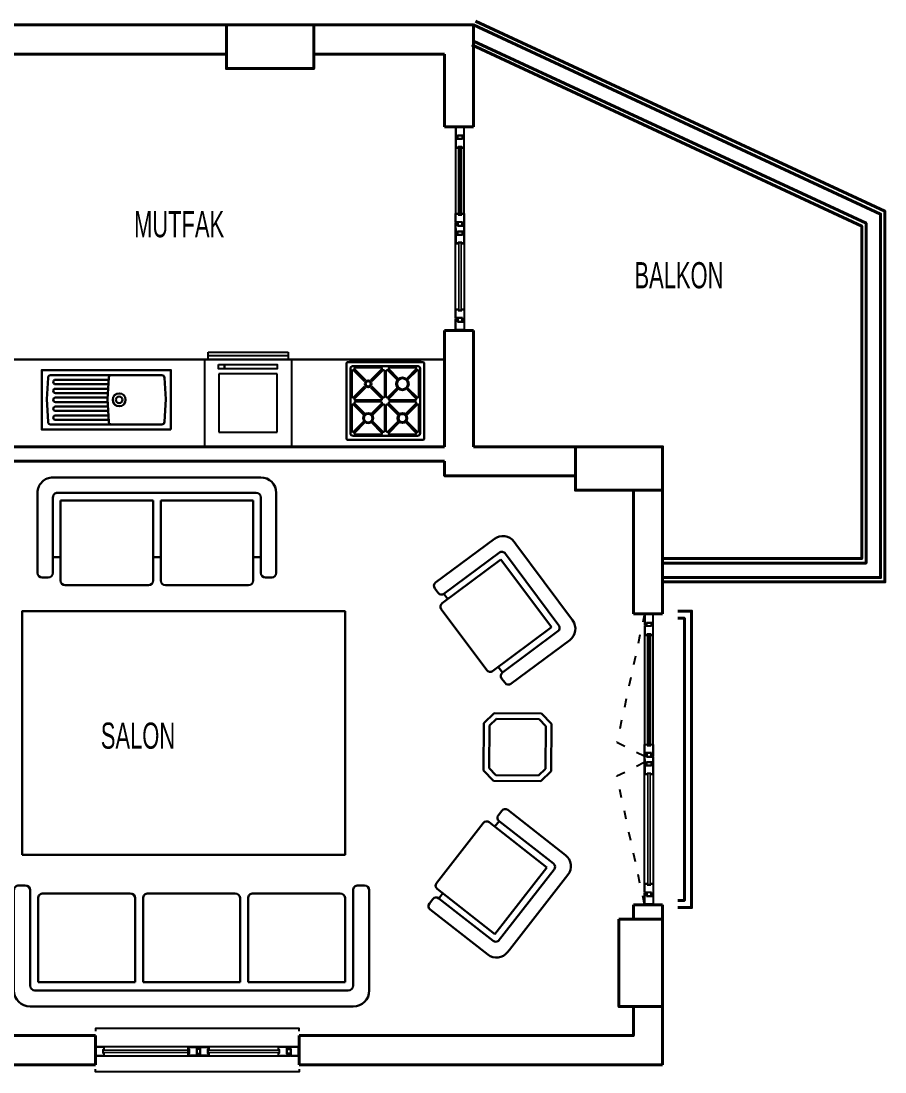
# Model space of a CAD drawing. Header units: millimetres. Extents: x 52 to 4690, y 30 to 1580.
# Drawn here: x 4096 to 4690, y 160 to 883 of the extents above; entities that cross this region are included whole.
import ezdxf

# ---------------------------------------------------------------- set-up
doc = ezdxf.new("R2010")
doc.units = ezdxf.units.MM
doc.linetypes.add('ACAD_ISO03W100', pattern=[30, 12, -18])
doc.layers.add('14_ISLAK_MEKAN_TEFRİŞ', color=134, linetype='Continuous')
for name, color, linetype, lineweight in [('CAM', 253, 'Continuous', 15), ('duvar_40', 45, 'Continuous', 40), ('PENC_25', 74, 'Continuous', 25), ('TEF', 145, 'Continuous', 30), ('yazı', 253, 'Continuous', 20)]:
    doc.layers.add(name, color=color, linetype=linetype, lineweight=lineweight)
doc.styles.add('ARIAL', font='Arial')

# ---------------------------------------------------------------- blocks, each defined once
blk = doc.blocks.new('18')
at = {"layer": 'CAM', "flags": 128}
for points in [[(4152.438115, 175.059922), (4211.500244, 175.059922), (4211.500244, 174.559922), (4152.438115, 174.559922)], [(4152.438115, 173.559922), (4211.500244, 173.559922), (4211.500244, 173.059922), (4152.438115, 173.059922)], [(4224.400249, 175.059922), (4273.323893, 175.059922), (4273.323893, 174.559922), (4224.400249, 174.559922)], [(4224.400249, 173.559922), (4273.323893, 173.559922), (4273.323893, 173.059922), (4224.400249, 173.059922)]]:
    blk.add_lwpolyline(points, close=True, dxfattribs=at)
at = {"layer": 'duvar_40', "linetype": 'ByBlock', "flags": 128}
for points in [[(4147.162892, 184.851439), (4147.162892, 164.851439)], [(4287.162892, 184.851439), (4287.162892, 164.851439)]]:
    blk.add_lwpolyline(points, dxfattribs=at)
at = {"layer": 'PENC_25'}
for p, q in [((4272.623893, 177.059924), (4153.138115, 177.059924)), ((4153.138115, 171.059921), (4272.623893, 171.059921))]:
    blk.add_line(p, q, dxfattribs=at)
at = {"layer": 'PENC_25', "flags": 128}
for points in [[(4287.162892, 187.851439), (4287.162892, 189.768406), (4147.162892, 189.768406), (4147.162892, 187.851439)], [(4287.162892, 161.851439), (4287.162892, 159.851439), (4147.162892, 159.851439), (4147.162892, 161.851439)]]:
    blk.add_lwpolyline(points, dxfattribs=at)
for points in [[(4147.162892, 171.059921), (4147.162892, 177.059924), (4147.162892, 177.059924)], [(4153.138115, 177.059924), (4147.162892, 177.059924), (4147.162892, 171.059921), (4153.138115, 171.059921), (4153.138115, 173.059922), (4152.438115, 173.059922), (4152.438115, 175.059922), (4153.138115, 175.059922)], [(4152.938115, 176.859924), (4147.338112, 176.859924), (4147.338112, 171.259921), (4152.938115, 171.259921), (4152.938115, 172.859922), (4152.238115, 172.859922), (4152.238115, 175.259922), (4152.938115, 175.259922)], [(4210.600244, 173.559922), (4211.500244, 173.559922), (4211.500244, 174.559922), (4210.600244, 174.559922)], [(4210.800244, 177.059924), (4218.800247, 177.059924), (4218.800247, 175.559922), (4216.800246, 175.559922), (4216.800246, 171.059921), (4210.800244, 171.059921), (4210.800244, 173.059922), (4211.500244, 173.059922), (4211.500244, 175.059922), (4210.800244, 175.059922)], [(4211.000244, 176.859924), (4218.600247, 176.859924), (4218.600247, 175.759922), (4216.600246, 175.759922), (4216.600246, 171.259921), (4211.000244, 171.259921), (4211.000244, 172.859922), (4211.700244, 172.859922), (4211.700244, 175.259922), (4211.000244, 175.259922)], [(4225.100249, 171.059921), (4217.100246, 171.059921), (4217.100246, 172.559922), (4219.100247, 172.559922), (4219.100247, 177.059924), (4225.100249, 177.059924), (4225.100249, 175.059922), (4224.400249, 175.059922), (4224.400249, 173.059922), (4225.100249, 173.059922)], [(4224.900249, 171.259921), (4217.300246, 171.259921), (4217.300246, 172.359922), (4219.300247, 172.359922), (4219.300247, 176.859924), (4224.900249, 176.859924), (4224.900249, 175.259922), (4224.200249, 175.259922), (4224.200249, 172.859922), (4224.900249, 172.859922)], [(4272.623893, 171.059921), (4280.83811, 171.059921), (4280.83811, 172.559922), (4278.838109, 172.559922), (4278.838109, 177.059924), (4272.623893, 177.059924), (4272.623893, 175.059922), (4273.323893, 175.059922), (4273.323893, 173.059922), (4272.623893, 173.059922)], [(4272.823893, 171.259921), (4280.63811, 171.259921), (4280.63811, 172.359922), (4278.638109, 172.359922), (4278.638109, 176.859924), (4272.823893, 176.859924), (4272.823893, 175.259922), (4273.523893, 175.259922), (4273.523893, 172.859922), (4272.823893, 172.859922)], [(4287.162892, 177.059924), (4279.138109, 177.059924), (4279.138109, 175.559922), (4281.13811, 175.559922), (4281.13811, 171.059921), (4287.162892, 171.059921), (4287.162892, 174.059922)], [(4286.738112, 176.859924), (4279.338109, 176.859924), (4279.338109, 175.759922), (4281.33811, 175.759922), (4281.33811, 171.259921), (4286.738112, 171.259921), (4286.738112, 172.859922), (4286.738112, 175.259922)], [(4287.162892, 171.059921), (4287.162892, 177.059924)]]:
    blk.add_lwpolyline(points, close=True, dxfattribs=at)
blk = doc.blocks.new('19')
at = {"layer": 'CAM'}
for p, q in [((4526.792109, 384.451431), (4526.792109, 461.012428)), ((4526.792109, 461.012428), (4527.292109, 461.012428)), ((4527.292109, 461.012428), (4527.292109, 384.451431)), ((4528.292109, 384.451431), (4528.292109, 461.012428)), ((4528.292109, 461.012428), (4528.792109, 461.012428)), ((4528.792109, 461.012428), (4528.792109, 384.451431)), ((4527.292109, 384.451431), (4526.792109, 384.451431)), ((4528.792109, 384.451431), (4528.292109, 384.451431)), ((4526.792109, 365.251424), (4526.792109, 288.690427)), ((4527.292109, 365.251424), (4526.792109, 365.251424)), ((4527.292109, 288.690427), (4527.292109, 365.251424)), ((4528.292109, 365.251424), (4528.292109, 288.690427)), ((4528.792109, 365.251424), (4528.292109, 365.251424)), ((4528.792109, 288.690427), (4528.792109, 365.251424)), ((4526.792109, 288.690427), (4527.292109, 288.690427)), ((4528.292109, 288.690427), (4528.792109, 288.690427))]:
    blk.add_line(p, q, dxfattribs=at)
at = {"layer": 'duvar_40', "linetype": 'ByBlock'}
for p, q in [((4517.162892, 474.851439), (4537.162892, 474.851439)), ((4517.162892, 274.851439), (4537.162892, 274.851439))]:
    blk.add_line(p, q, dxfattribs=at)
at = {"layer": 'duvar_40', "linetype": 'ByBlock', "flags": 128}
for points in [[(4547.673898, 476.844056), (4557.173898, 476.844056), (4557.173898, 272.851439), (4547.673898, 272.851439)], [(4547.673898, 471.844056), (4552.173898, 471.844056), (4552.173898, 277.851439), (4547.673898, 277.851439)]]:
    blk.add_lwpolyline(points, dxfattribs=at)
at = {"layer": 'PENC_25', "linetype": 'ACAD_ISO03W100', "ltscale": 0.5}
for p, q in [((4524.792119, 475.021085), (4505.749221, 386.608867)), ((4505.749221, 386.608867), (4524.792119, 377.021086)), ((4505.749221, 363.433304), (4524.792119, 373.021085)), ((4524.792119, 275.021085), (4505.749221, 363.433304))]:
    blk.add_line(p, q, dxfattribs=at)
at = {"layer": 'PENC_25'}
for p, q in [((4530.79211, 474.851427), (4524.792107, 474.851427)), ((4524.792107, 474.851427), (4524.792107, 474.851427)), ((4524.792107, 474.851427), (4530.79211, 474.851427)), ((4524.792107, 474.851427), (4524.792107, 466.826644)), ((4527.792109, 474.851427), (4524.792107, 474.851427)), ((4524.992107, 474.426647), (4524.992107, 467.026644)), ((4526.592109, 474.426647), (4524.992107, 474.426647)), ((4528.992109, 474.426647), (4526.592109, 474.426647)), ((4526.592109, 474.426647), (4526.592109, 474.426647)), ((4530.79211, 474.851427), (4527.792109, 474.851427)), ((4527.792109, 474.851427), (4527.792109, 474.851427)), ((4527.792109, 474.851427), (4527.792109, 474.851427)), ((4527.792109, 474.851427), (4527.792109, 474.851427)), ((4530.59211, 474.426647), (4528.992109, 474.426647)), ((4528.992109, 474.426647), (4528.992109, 474.426647)), ((4530.59211, 469.026645), (4530.59211, 474.426647)), ((4530.79211, 474.851427), (4530.79211, 474.851427)), ((4530.79211, 468.826645), (4530.79211, 474.851427)), ((4524.792107, 466.826644), (4526.292109, 466.826644)), ((4529.292109, 466.526644), (4524.792107, 466.526644)), ((4524.792107, 466.526644), (4524.792107, 460.312428)), ((4524.992107, 467.026644), (4526.092109, 467.026644)), ((4529.492109, 466.326644), (4524.992107, 466.326644)), ((4524.992107, 466.326644), (4524.992107, 460.512428)), ((4526.092109, 467.026644), (4526.092109, 469.026645)), ((4526.092109, 469.026645), (4530.59211, 469.026645)), ((4526.292109, 466.826644), (4526.292109, 468.826645)), ((4526.292109, 468.826645), (4530.79211, 468.826645)), ((4530.79211, 468.526645), (4529.292109, 468.526645)), ((4529.292109, 468.526645), (4529.292109, 466.526644)), ((4530.59211, 468.326645), (4529.492109, 468.326645)), ((4529.492109, 468.326645), (4529.492109, 466.326644)), ((4530.59211, 460.512428), (4530.59211, 468.326645)), ((4530.79211, 460.312428), (4530.79211, 468.526645)), ((4524.792107, 460.312428), (4526.792109, 460.312428)), ((4524.792107, 460.312428), (4524.792107, 374.851427)), ((4524.992107, 460.512428), (4526.592109, 460.512428)), ((4526.592109, 460.512428), (4526.592109, 461.212428)), ((4526.592109, 461.212428), (4528.992109, 461.212428)), ((4526.792109, 460.312428), (4526.792109, 461.012428)), ((4526.792109, 461.012428), (4528.792109, 461.012428)), ((4528.792109, 461.012428), (4528.792109, 460.312428)), ((4528.792109, 460.312428), (4530.79211, 460.312428)), ((4528.992109, 461.212428), (4528.992109, 460.512428)), ((4528.992109, 460.512428), (4530.59211, 460.512428)), ((4530.79211, 374.851427), (4530.79211, 460.312428)), ((4524.792107, 379.151429), (4524.792107, 385.151431)), ((4524.792107, 385.151431), (4526.792109, 385.151431)), ((4524.992107, 379.351429), (4524.992107, 384.951431)), ((4524.992107, 384.951431), (4526.592109, 384.951431)), ((4526.592109, 384.951431), (4526.592109, 384.251431)), ((4526.592109, 384.251431), (4528.992109, 384.251431)), ((4526.792109, 385.151431), (4526.792109, 384.451431)), ((4526.792109, 384.451431), (4528.792109, 384.451431)), ((4528.792109, 384.451431), (4528.792109, 385.151431)), ((4528.792109, 385.151431), (4530.79211, 385.151431)), ((4528.992109, 384.251431), (4528.992109, 384.951431)), ((4528.992109, 384.951431), (4530.59211, 384.951431)), ((4530.59211, 384.951431), (4530.59211, 377.351428)), ((4530.79211, 385.151431), (4530.79211, 377.151428)), ((4529.292109, 379.151429), (4524.792107, 379.151429)), ((4524.792107, 374.851427), (4524.792107, 378.851429)), ((4524.792107, 378.851429), (4526.292109, 378.851429)), ((4529.492109, 379.351429), (4524.992107, 379.351429)), ((4524.992107, 374.851427), (4524.992107, 378.651429)), ((4524.992107, 378.651429), (4526.092109, 378.651429)), ((4526.092109, 378.651429), (4526.092109, 376.651428)), ((4526.092109, 376.651428), (4530.59211, 376.651428)), ((4526.292109, 378.851429), (4526.292109, 376.851428)), ((4526.292109, 376.851428), (4530.79211, 376.851428)), ((4529.292109, 377.151428), (4529.292109, 379.151429)), ((4530.79211, 377.151428), (4529.292109, 377.151428)), ((4529.492109, 377.351428), (4529.492109, 379.351429)), ((4530.59211, 377.351428), (4529.492109, 377.351428)), ((4530.59211, 376.651428), (4530.59211, 374.851427)), ((4530.79211, 376.851428), (4530.79211, 374.851427)), ((4524.792107, 374.851427), (4524.792107, 370.851426)), ((4524.792107, 289.390427), (4524.792107, 374.851427)), ((4524.792107, 370.851426), (4526.292109, 370.851426)), ((4529.292109, 370.551426), (4524.792107, 370.551426)), ((4524.792107, 370.551426), (4524.792107, 364.551424)), ((4524.992107, 374.851427), (4524.992107, 371.051426)), ((4524.992107, 371.051426), (4526.092109, 371.051426)), ((4529.492109, 370.351426), (4524.992107, 370.351426)), ((4524.992107, 370.351426), (4524.992107, 364.751424)), ((4526.092109, 371.051426), (4526.092109, 373.051427)), ((4526.092109, 373.051427), (4530.59211, 373.051427)), ((4526.292109, 370.851426), (4526.292109, 372.851427)), ((4526.292109, 372.851427), (4530.79211, 372.851427)), ((4530.79211, 372.551427), (4529.292109, 372.551427)), ((4529.292109, 372.551427), (4529.292109, 370.551426)), ((4530.59211, 372.351427), (4529.492109, 372.351427)), ((4529.492109, 372.351427), (4529.492109, 370.351426)), ((4530.59211, 373.051427), (4530.59211, 374.851427)), ((4530.59211, 364.751424), (4530.59211, 372.351427)), ((4530.79211, 372.851427), (4530.79211, 374.851427)), ((4530.79211, 374.851427), (4530.79211, 289.390427)), ((4530.79211, 364.551424), (4530.79211, 372.551427)), ((4524.792107, 364.551424), (4526.792109, 364.551424)), ((4524.992107, 364.751424), (4526.592109, 364.751424)), ((4526.592109, 364.751424), (4526.592109, 365.451424)), ((4526.592109, 365.451424), (4528.992109, 365.451424)), ((4526.792109, 364.551424), (4526.792109, 365.251424)), ((4526.792109, 365.251424), (4528.792109, 365.251424)), ((4528.792109, 365.251424), (4528.792109, 364.551424)), ((4528.792109, 364.551424), (4530.79211, 364.551424)), ((4528.992109, 365.451424), (4528.992109, 364.751424)), ((4528.992109, 364.751424), (4530.59211, 364.751424)), ((4524.792107, 283.17621), (4524.792107, 289.390427)), ((4524.792107, 289.390427), (4526.792109, 289.390427)), ((4524.992107, 283.37621), (4524.992107, 289.190427)), ((4524.992107, 289.190427), (4526.592109, 289.190427)), ((4526.592109, 289.190427), (4526.592109, 288.490427)), ((4526.792109, 289.390427), (4526.792109, 288.690427)), ((4528.792109, 288.690427), (4528.792109, 289.390427)), ((4528.792109, 289.390427), (4530.79211, 289.390427)), ((4528.992109, 288.490427), (4528.992109, 289.190427)), ((4528.992109, 289.190427), (4530.59211, 289.190427)), ((4530.59211, 289.190427), (4530.59211, 281.376209)), ((4530.79211, 289.390427), (4530.79211, 281.176209)), ((4529.292109, 283.17621), (4524.792107, 283.17621)), ((4524.792107, 274.851427), (4524.792107, 282.87621)), ((4524.792107, 282.87621), (4526.292109, 282.87621)), ((4529.492109, 283.37621), (4524.992107, 283.37621)), ((4524.992107, 275.276207), (4524.992107, 282.67621)), ((4524.992107, 282.67621), (4526.092109, 282.67621)), ((4526.092109, 282.67621), (4526.092109, 280.676209)), ((4526.292109, 282.87621), (4526.292109, 280.876209)), ((4526.592109, 288.490427), (4528.992109, 288.490427)), ((4526.792109, 288.690427), (4528.792109, 288.690427)), ((4529.292109, 281.176209), (4529.292109, 283.17621)), ((4529.492109, 281.376209), (4529.492109, 283.37621)), ((4530.79211, 274.851427), (4524.792107, 274.851427)), ((4524.792107, 274.851427), (4524.792107, 274.851427)), ((4524.792107, 274.851427), (4530.79211, 274.851427)), ((4527.792109, 274.851427), (4524.792107, 274.851427)), ((4526.592109, 275.276207), (4524.992107, 275.276207)), ((4526.092109, 280.676209), (4530.59211, 280.676209)), ((4526.292109, 280.876209), (4530.79211, 280.876209)), ((4528.992109, 275.276207), (4526.592109, 275.276207)), ((4526.592109, 275.276207), (4526.592109, 275.276207)), ((4530.79211, 274.851427), (4527.792109, 274.851427)), ((4527.792109, 274.851427), (4527.792109, 274.851427)), ((4527.792109, 274.851427), (4527.792109, 274.851427)), ((4527.792109, 274.851427), (4527.792109, 274.851427)), ((4530.59211, 275.276207), (4528.992109, 275.276207)), ((4528.992109, 275.276207), (4528.992109, 275.276207)), ((4530.79211, 281.176209), (4529.292109, 281.176209)), ((4530.59211, 281.376209), (4529.492109, 281.376209)), ((4530.59211, 280.676209), (4530.59211, 275.276207)), ((4530.79211, 280.876209), (4530.79211, 274.851427)), ((4530.79211, 274.851427), (4530.79211, 274.851427))]:
    blk.add_line(p, q, dxfattribs=at)
blk = doc.blocks.new('20')
at = {"layer": 'CAM'}
for p, q in [((4396.792109, 749.451431), (4396.792109, 796.012428)), ((4396.792109, 796.012428), (4397.292109, 796.012428)), ((4397.292109, 796.012428), (4397.292109, 749.451431)), ((4398.292109, 749.451431), (4398.292109, 796.012428)), ((4398.292109, 796.012428), (4398.792109, 796.012428)), ((4398.792109, 796.012428), (4398.792109, 749.451431)), ((4397.292109, 749.451431), (4396.792109, 749.451431)), ((4398.792109, 749.451431), (4398.292109, 749.451431)), ((4396.792109, 730.251424), (4396.792109, 683.690427)), ((4397.292109, 730.251424), (4396.792109, 730.251424)), ((4397.292109, 683.690427), (4397.292109, 730.251424)), ((4398.292109, 730.251424), (4398.292109, 683.690427)), ((4398.792109, 730.251424), (4398.292109, 730.251424)), ((4398.792109, 683.690427), (4398.792109, 730.251424)), ((4396.792109, 683.690427), (4397.292109, 683.690427)), ((4398.292109, 683.690427), (4398.792109, 683.690427))]:
    blk.add_line(p, q, dxfattribs=at)
at = {"layer": 'duvar_40', "linetype": 'ByBlock'}
for p, q in [((4387.162892, 809.851439), (4407.162892, 809.851439)), ((4387.162892, 669.851439), (4407.162892, 669.851439))]:
    blk.add_line(p, q, dxfattribs=at)
at = {"layer": 'PENC_25'}
for p, q in [((4400.79211, 809.851427), (4394.792107, 809.851427)), ((4394.792107, 809.851427), (4394.792107, 809.851427)), ((4394.792107, 809.851427), (4400.79211, 809.851427)), ((4394.792107, 809.851427), (4394.792107, 801.826644)), ((4397.792109, 809.851427), (4394.792107, 809.851427)), ((4400.79211, 809.851427), (4397.792109, 809.851427)), ((4397.792109, 809.851427), (4397.792109, 809.851427)), ((4397.792109, 809.851427), (4397.792109, 809.851427)), ((4397.792109, 809.851427), (4397.792109, 809.851427)), ((4400.79211, 809.851427), (4400.79211, 809.851427)), ((4400.79211, 803.826645), (4400.79211, 809.851427)), ((4394.992107, 809.426647), (4394.992107, 802.026644)), ((4396.592109, 809.426647), (4394.992107, 809.426647)), ((4396.092109, 802.026644), (4396.092109, 804.026645)), ((4396.092109, 804.026645), (4400.59211, 804.026645)), ((4396.292109, 801.826644), (4396.292109, 803.826645)), ((4396.292109, 803.826645), (4400.79211, 803.826645)), ((4398.992109, 809.426647), (4396.592109, 809.426647)), ((4396.592109, 809.426647), (4396.592109, 809.426647)), ((4400.59211, 809.426647), (4398.992109, 809.426647)), ((4398.992109, 809.426647), (4398.992109, 809.426647)), ((4400.79211, 803.526645), (4399.292109, 803.526645)), ((4399.292109, 803.526645), (4399.292109, 801.526644)), ((4400.59211, 803.326645), (4399.492109, 803.326645)), ((4399.492109, 803.326645), (4399.492109, 801.326644)), ((4400.59211, 804.026645), (4400.59211, 809.426647)), ((4400.59211, 795.512428), (4400.59211, 803.326645)), ((4400.79211, 795.312428), (4400.79211, 803.526645)), ((4394.792107, 801.826644), (4396.292109, 801.826644)), ((4399.292109, 801.526644), (4394.792107, 801.526644)), ((4394.792107, 801.526644), (4394.792107, 795.312428)), ((4394.792107, 795.312428), (4396.792109, 795.312428)), ((4394.792107, 795.312428), (4394.792107, 739.851427)), ((4394.992107, 802.026644), (4396.092109, 802.026644)), ((4399.492109, 801.326644), (4394.992107, 801.326644)), ((4394.992107, 801.326644), (4394.992107, 795.512428)), ((4394.992107, 795.512428), (4396.592109, 795.512428)), ((4396.592109, 795.512428), (4396.592109, 796.212428)), ((4396.592109, 796.212428), (4398.992109, 796.212428)), ((4396.792109, 795.312428), (4396.792109, 796.012428)), ((4396.792109, 796.012428), (4398.792109, 796.012428)), ((4398.792109, 796.012428), (4398.792109, 795.312428)), ((4398.792109, 795.312428), (4400.79211, 795.312428)), ((4398.992109, 796.212428), (4398.992109, 795.512428)), ((4398.992109, 795.512428), (4400.59211, 795.512428)), ((4400.79211, 739.851427), (4400.79211, 795.312428)), ((4394.792107, 744.151429), (4394.792107, 750.151431)), ((4394.792107, 750.151431), (4396.792109, 750.151431)), ((4394.992107, 744.351429), (4394.992107, 749.951431)), ((4394.992107, 749.951431), (4396.592109, 749.951431)), ((4396.592109, 749.951431), (4396.592109, 749.251431)), ((4396.592109, 749.251431), (4398.992109, 749.251431)), ((4396.792109, 750.151431), (4396.792109, 749.451431)), ((4396.792109, 749.451431), (4398.792109, 749.451431)), ((4398.792109, 749.451431), (4398.792109, 750.151431)), ((4398.792109, 750.151431), (4400.79211, 750.151431)), ((4398.992109, 749.251431), (4398.992109, 749.951431)), ((4398.992109, 749.951431), (4400.59211, 749.951431)), ((4400.59211, 749.951431), (4400.59211, 742.351428)), ((4400.79211, 750.151431), (4400.79211, 742.151428)), ((4399.292109, 744.151429), (4394.792107, 744.151429)), ((4394.792107, 739.851427), (4394.792107, 743.851429)), ((4394.792107, 743.851429), (4396.292109, 743.851429)), ((4394.792107, 739.851427), (4394.792107, 735.851426)), ((4394.792107, 684.390427), (4394.792107, 739.851427)), ((4399.492109, 744.351429), (4394.992107, 744.351429)), ((4394.992107, 739.851427), (4394.992107, 743.651429)), ((4394.992107, 743.651429), (4396.092109, 743.651429)), ((4394.992107, 739.851427), (4394.992107, 736.051426)), ((4396.092109, 743.651429), (4396.092109, 741.651428)), ((4396.092109, 741.651428), (4400.59211, 741.651428)), ((4396.092109, 736.051426), (4396.092109, 738.051427)), ((4396.092109, 738.051427), (4400.59211, 738.051427)), ((4396.292109, 743.851429), (4396.292109, 741.851428)), ((4396.292109, 741.851428), (4400.79211, 741.851428)), ((4396.292109, 735.851426), (4396.292109, 737.851427)), ((4396.292109, 737.851427), (4400.79211, 737.851427)), ((4399.292109, 742.151428), (4399.292109, 744.151429)), ((4400.79211, 742.151428), (4399.292109, 742.151428)), ((4400.79211, 737.551427), (4399.292109, 737.551427)), ((4399.292109, 737.551427), (4399.292109, 735.551426)), ((4399.492109, 742.351428), (4399.492109, 744.351429)), ((4400.59211, 742.351428), (4399.492109, 742.351428)), ((4400.59211, 737.351427), (4399.492109, 737.351427)), ((4399.492109, 737.351427), (4399.492109, 735.351426)), ((4400.59211, 741.651428), (4400.59211, 739.851427)), ((4400.59211, 738.051427), (4400.59211, 739.851427)), ((4400.59211, 729.751424), (4400.59211, 737.351427)), ((4400.79211, 741.851428), (4400.79211, 739.851427)), ((4400.79211, 737.851427), (4400.79211, 739.851427)), ((4400.79211, 739.851427), (4400.79211, 684.390427)), ((4400.79211, 729.551424), (4400.79211, 737.551427)), ((4394.792107, 735.851426), (4396.292109, 735.851426)), ((4399.292109, 735.551426), (4394.792107, 735.551426)), ((4394.792107, 735.551426), (4394.792107, 729.551424)), ((4394.992107, 736.051426), (4396.092109, 736.051426)), ((4399.492109, 735.351426), (4394.992107, 735.351426)), ((4394.992107, 735.351426), (4394.992107, 729.751424)), ((4396.592109, 729.751424), (4396.592109, 730.451424)), ((4396.592109, 730.451424), (4398.992109, 730.451424)), ((4396.792109, 729.551424), (4396.792109, 730.251424)), ((4396.792109, 730.251424), (4398.792109, 730.251424)), ((4398.792109, 730.251424), (4398.792109, 729.551424)), ((4398.992109, 730.451424), (4398.992109, 729.751424)), ((4394.792107, 729.551424), (4396.792109, 729.551424)), ((4394.992107, 729.751424), (4396.592109, 729.751424)), ((4398.792109, 729.551424), (4400.79211, 729.551424)), ((4398.992109, 729.751424), (4400.59211, 729.751424)), ((4394.792107, 678.17621), (4394.792107, 684.390427)), ((4394.792107, 684.390427), (4396.792109, 684.390427)), ((4394.992107, 678.37621), (4394.992107, 684.190427)), ((4394.992107, 684.190427), (4396.592109, 684.190427)), ((4396.592109, 684.190427), (4396.592109, 683.490427)), ((4396.592109, 683.490427), (4398.992109, 683.490427)), ((4396.792109, 684.390427), (4396.792109, 683.690427)), ((4396.792109, 683.690427), (4398.792109, 683.690427)), ((4398.792109, 683.690427), (4398.792109, 684.390427)), ((4398.792109, 684.390427), (4400.79211, 684.390427)), ((4398.992109, 683.490427), (4398.992109, 684.190427)), ((4398.992109, 684.190427), (4400.59211, 684.190427)), ((4400.59211, 684.190427), (4400.59211, 676.376209)), ((4400.79211, 684.390427), (4400.79211, 676.176209)), ((4399.292109, 678.17621), (4394.792107, 678.17621)), ((4394.792107, 669.851427), (4394.792107, 677.87621)), ((4394.792107, 677.87621), (4396.292109, 677.87621)), ((4399.492109, 678.37621), (4394.992107, 678.37621)), ((4394.992107, 670.276207), (4394.992107, 677.67621)), ((4394.992107, 677.67621), (4396.092109, 677.67621)), ((4396.092109, 677.67621), (4396.092109, 675.676209)), ((4396.092109, 675.676209), (4400.59211, 675.676209)), ((4396.292109, 677.87621), (4396.292109, 675.876209)), ((4396.292109, 675.876209), (4400.79211, 675.876209)), ((4399.292109, 676.176209), (4399.292109, 678.17621)), ((4400.79211, 676.176209), (4399.292109, 676.176209)), ((4399.492109, 676.376209), (4399.492109, 678.37621)), ((4400.59211, 676.376209), (4399.492109, 676.376209)), ((4400.59211, 675.676209), (4400.59211, 670.276207)), ((4400.79211, 675.876209), (4400.79211, 669.851427)), ((4400.79211, 669.851427), (4394.792107, 669.851427)), ((4394.792107, 669.851427), (4394.792107, 669.851427)), ((4394.792107, 669.851427), (4400.79211, 669.851427)), ((4397.792109, 669.851427), (4394.792107, 669.851427)), ((4396.592109, 670.276207), (4394.992107, 670.276207)), ((4398.992109, 670.276207), (4396.592109, 670.276207)), ((4396.592109, 670.276207), (4396.592109, 670.276207)), ((4400.79211, 669.851427), (4397.792109, 669.851427)), ((4397.792109, 669.851427), (4397.792109, 669.851427)), ((4397.792109, 669.851427), (4397.792109, 669.851427)), ((4397.792109, 669.851427), (4397.792109, 669.851427)), ((4400.59211, 670.276207), (4398.992109, 670.276207)), ((4398.992109, 670.276207), (4398.992109, 670.276207)), ((4400.79211, 669.851427), (4400.79211, 669.851427))]:
    blk.add_line(p, q, dxfattribs=at)
blk = doc.blocks.new('bb14')
at = {"layer": '14_ISLAK_MEKAN_TEFRİŞ'}
for p, q in [((1254.565671, -291.899922), (1254.565671, -286.899922)), ((1254.565671, -286.899922), (1304.565671, -286.899922)), ((1304.565671, -286.899922), (1309.565671, -286.899922)), ((1312.02566, -291.899922), (1252.02566, -291.899922)), ((1252.02566, -291.899922), (1252.02566, -351.899922)), ((1312.02566, -351.899922), (1312.02566, -291.899922)), ((1302.02566, -301.899922), (1262.02566, -301.899922)), ((1262.02566, -301.899922), (1262.02566, -341.899922)), ((1302.02566, -341.899922), (1302.02566, -301.899922)), ((1262.02566, -341.899922), (1302.02566, -341.899922)), ((1252.02566, -351.899922), (1312.02566, -351.899922))]:
    blk.add_line(p, q, dxfattribs=at)
at = {"layer": '14_ISLAK_MEKAN_TEFRİŞ', "flags": 128}
for points in [[(1309.565671, -286.899922), (1309.565671, -291.899922)], [(1309.565671, -289.399922), (1254.565671, -289.399922)]]:
    blk.add_lwpolyline(points, dxfattribs=at)
for points in [[(1261.797527, -295.395742), (1265.791243, -295.395742), (1265.791243, -298.404103), (1261.797527, -298.404103)], [(1265.791243, -295.395742), (1302.02566, -295.395742), (1302.02566, -298.404103), (1265.791243, -298.404103)]]:
    blk.add_lwpolyline(points, close=True, dxfattribs=at)
blk = doc.blocks.new('jkh_kbgjdlşgbsdjngşdnel')
at = {"layer": 'TEF', "flags": 128}
blk.add_lwpolyline([(-4901.0774, -14156.110742), (-4901.0774, -14056.110742), (-4947.0774, -14056.110742), (-4947.0774, -14156.110742)], close=True, dxfattribs=at)
blk.add_lwpolyline([(-4906.969449, -14151.213015), (-4924.5774, -14152.110742), (-4941.18535, -14151.213015, -0.398484), (-4943.0774, -14149.21593), (-4943.0774, -14109.97033), (-4943.0774, -14063.005553, -0.398484), (-4941.18535, -14061.008469), (-4924.5774, -14060.110742), (-4906.969449, -14061.008469, -0.398484), (-4905.0774, -14063.005553), (-4905.0774, -14149.21593, -0.398484)], format="xyb", close=True, dxfattribs=at)
for points in [[(-4936.1524, -14107.711865), (-4936.1524, -14066.835746, 1), (-4939.6024, -14066.835746), (-4939.6024, -14107.891034)], [(-4929.2524, -14107.353528), (-4929.2524, -14066.835746, 1), (-4932.7024, -14066.835746), (-4932.7024, -14107.532697)], [(-4922.3524, -14107.224182), (-4922.3524, -14066.835746, 1), (-4925.8024, -14066.835746), (-4925.8024, -14107.17436)], [(-4918.9024, -14107.400077), (-4918.9024, -14066.835746, -1), (-4915.4524, -14066.835746), (-4915.4524, -14107.575973)], [(-4912.0024, -14107.751868), (-4912.0024, -14066.835746, -1), (-4908.5524, -14066.835746), (-4908.5524, -14107.927763)], [(-4905.0774, -14110.005553, 0.398484), (-4906.969449, -14108.008469), (-4924.5774, -14107.110742), (-4941.181126, -14107.973022, 0.399097), (-4943.0774, -14109.97033)]]:
    blk.add_lwpolyline(points, format="xyb", dxfattribs=at)
at = {"layer": 'TEF'}
for radius in [5, 2.5]:
    blk.add_circle((-4924.0774, -14116.110742), radius, dxfattribs=at)
blk = doc.blocks.new('jhngbklnkgb_fbgnlş')
at = {"layer": 'TEF', "linetype": 'Continuous'}
for p, q in [((-4958.113378, -13973.079768), (-4958.613378, -13973.579768)), ((-4958.613378, -13973.579768), (-4958.613378, -13978.391768)), ((-4957.028178, -13973.079768), (-4958.113378, -13973.079768)), ((-4957.028178, -13970.579768), (-4956.528178, -13970.079768)), ((-4957.028178, -13970.579768), (-4957.028178, -14029.579768)), ((-4897.528178, -13970.079768), (-4956.528178, -13970.079768)), ((-4954.028178, -13975.079768), (-4954.028178, -14025.079768)), ((-4902.028178, -13973.079768), (-4952.028178, -13973.079768)), ((-4951.321078, -13976.493968), (-4943.106578, -13984.708468)), ((-4950.613978, -13975.786868), (-4942.399478, -13984.001368)), ((-4930.649478, -13974.079768), (-4949.906878, -13974.079768)), ((-4929.942378, -13975.786868), (-4938.156878, -13984.001368)), ((-4929.235278, -13976.493968), (-4937.449778, -13984.708468)), ((-4917.313678, -13984.001368), (-4924.821078, -13976.493968)), ((-4916.606578, -13983.294268), (-4924.113978, -13975.786868)), ((-4904.149478, -13974.079768), (-4923.406878, -13974.079768)), ((-4903.442378, -13975.786868), (-4910.949778, -13983.294268)), ((-4902.735278, -13976.493968), (-4910.242678, -13984.001368)), ((-4900.028178, -13975.079768), (-4900.028178, -14025.079768)), ((-4897.028178, -13970.579768), (-4897.528178, -13970.079768)), ((-4897.028178, -13970.579768), (-4897.028178, -14029.579768)), ((-4959.028178, -13978.391768), (-4959.028178, -13983.391768)), ((-4957.028178, -13978.391768), (-4959.028178, -13978.391768)), ((-4957.028178, -13983.391768), (-4959.028178, -13983.391768)), ((-4958.613378, -13983.391768), (-4958.613378, -13986.391768)), ((-4958.028178, -13978.391768), (-4958.028178, -13983.391768)), ((-4957.528178, -13978.391768), (-4957.528178, -13983.391768)), ((-4953.028178, -13977.201068), (-4953.028178, -13996.458468)), ((-4942.399478, -13984.001368), (-4943.106578, -13984.708468)), ((-4938.156878, -13984.001368), (-4937.449778, -13984.708468)), ((-4927.528178, -13977.201068), (-4927.528178, -13996.458468)), ((-4926.528178, -13977.201068), (-4926.528178, -13996.458468)), ((-4916.606578, -13983.294268), (-4917.313678, -13984.001368)), ((-4910.242678, -13984.001368), (-4910.949778, -13983.294268)), ((-4901.028178, -13977.201068), (-4901.028178, -13996.458468)), ((-4959.028178, -13986.391768), (-4959.028178, -13991.391768)), ((-4957.028178, -13986.391768), (-4959.028178, -13986.391768)), ((-4957.028178, -13991.391768), (-4959.028178, -13991.391768)), ((-4958.613378, -13991.391768), (-4958.613378, -13994.391768)), ((-4958.028178, -13986.391768), (-4958.028178, -13991.391768)), ((-4957.528178, -13986.391768), (-4957.528178, -13991.391768)), ((-4943.106578, -13988.951068), (-4951.321078, -13997.165568)), ((-4942.399478, -13989.658168), (-4950.613978, -13997.872668)), ((-4943.106578, -13988.951068), (-4942.399478, -13989.658168)), ((-4937.449778, -13988.951068), (-4938.156878, -13989.658168)), ((-4938.156878, -13989.658168), (-4929.942378, -13997.872668)), ((-4937.449778, -13988.951068), (-4929.235278, -13997.165568)), ((-4917.313678, -13989.658168), (-4924.821078, -13997.165568)), ((-4916.606578, -13990.365268), (-4924.113978, -13997.872668)), ((-4916.606578, -13990.365268), (-4917.313678, -13989.658168)), ((-4910.242678, -13989.658168), (-4910.949778, -13990.365268)), ((-4903.442378, -13997.872668), (-4910.949778, -13990.365268)), ((-4902.735278, -13997.165568), (-4910.242678, -13989.658168)), ((-4957.028178, -13994.391768), (-4959.028178, -13994.391768)), ((-4959.028178, -13994.391768), (-4959.028178, -13999.391768)), ((-4957.028178, -13999.391768), (-4959.028178, -13999.391768)), ((-4958.613378, -13999.391768), (-4958.613378, -14002.391768)), ((-4958.028178, -13994.391768), (-4958.028178, -13999.391768)), ((-4957.528178, -13994.391768), (-4957.528178, -13999.391768)), ((-4930.649478, -13999.579768), (-4949.906878, -13999.579768)), ((-4930.649478, -14000.579768), (-4949.906878, -14000.579768)), ((-4904.149478, -13999.579768), (-4923.406878, -13999.579768)), ((-4904.149478, -14000.579768), (-4923.406878, -14000.579768)), ((-4959.028178, -14002.391768), (-4959.028178, -14007.391768)), ((-4957.028178, -14002.391768), (-4959.028178, -14002.391768)), ((-4957.028178, -14007.391768), (-4959.028178, -14007.391768)), ((-4958.613378, -14007.391768), (-4958.613378, -14010.391768)), ((-4958.028178, -14002.391768), (-4958.028178, -14007.391768)), ((-4957.528178, -14002.391768), (-4957.528178, -14007.391768)), ((-4953.028178, -14003.701068), (-4953.028178, -14022.958468)), ((-4951.321078, -14002.993968), (-4944.520778, -14009.794268)), ((-4950.613978, -14002.286868), (-4943.813678, -14009.087168)), ((-4929.942378, -14002.286868), (-4936.742678, -14009.087168)), ((-4929.235278, -14002.993968), (-4936.035578, -14009.794268)), ((-4927.528178, -14003.701068), (-4927.528178, -14022.958468)), ((-4926.528178, -14003.701068), (-4926.528178, -14022.958468)), ((-4924.821078, -14002.993968), (-4917.313678, -14010.501368)), ((-4924.113978, -14002.286868), (-4916.606578, -14009.794268)), ((-4910.949778, -14009.794268), (-4903.442378, -14002.286868)), ((-4910.242678, -14010.501368), (-4902.735278, -14002.993968)), ((-4901.028178, -14003.701068), (-4901.028178, -14022.958468)), ((-4957.028178, -14010.391768), (-4959.028178, -14010.391768)), ((-4959.028178, -14010.391768), (-4959.028178, -14015.391768)), ((-4957.028178, -14015.391768), (-4959.028178, -14015.391768)), ((-4958.613378, -14015.391768), (-4958.613378, -14026.579768)), ((-4958.028178, -14010.391768), (-4958.028178, -14015.391768)), ((-4957.528178, -14010.391768), (-4957.528178, -14015.391768)), ((-4944.520778, -14016.865268), (-4951.321078, -14023.665568)), ((-4943.813678, -14009.087168), (-4944.520778, -14009.794268)), ((-4944.520778, -14016.865268), (-4943.813678, -14017.572368)), ((-4936.742678, -14009.087168), (-4936.035578, -14009.794268)), ((-4936.035578, -14016.865268), (-4936.742678, -14017.572368)), ((-4936.035578, -14016.865268), (-4929.235278, -14023.665568)), ((-4924.821078, -14023.665568), (-4917.313678, -14016.158168)), ((-4924.113978, -14024.372668), (-4916.606578, -14016.865268)), ((-4917.313678, -14010.501368), (-4916.606578, -14009.794268)), ((-4917.313678, -14016.158168), (-4916.606578, -14016.865268)), ((-4910.949778, -14009.794268), (-4910.242678, -14010.501368)), ((-4910.949778, -14016.865268), (-4910.242678, -14016.158168)), ((-4910.949778, -14016.865268), (-4903.442378, -14024.372668)), ((-4910.242678, -14016.158168), (-4902.735278, -14023.665568)), ((-4957.028178, -14019.891768), (-4958.113378, -14019.891768)), ((-4958.113378, -14019.891768), (-4958.113378, -14021.891768)), ((-4957.028178, -14021.891768), (-4958.113378, -14021.891768)), ((-4943.813678, -14017.572368), (-4950.613978, -14024.372668)), ((-4936.742678, -14017.572368), (-4929.942378, -14024.372668)), ((-4958.613378, -14026.579768), (-4958.113378, -14027.079768)), ((-4957.028178, -14027.079768), (-4958.113378, -14027.079768)), ((-4956.528178, -14030.079768), (-4957.028178, -14029.579768)), ((-4897.528178, -14030.079768), (-4956.528178, -14030.079768)), ((-4902.028178, -14027.079768), (-4952.028178, -14027.079768)), ((-4930.649478, -14026.079768), (-4949.906878, -14026.079768)), ((-4904.149478, -14026.079768), (-4923.406878, -14026.079768)), ((-4897.028178, -14029.579768), (-4897.528178, -14030.079768))]:
    blk.add_line(p, q, dxfattribs=at)
for centre, radius in [((-4940.278178, -13986.829768), 2.6357), ((-4913.778178, -13986.829768), 3.8928), ((-4913.778178, -13986.829768), 3.2928), ((-4940.278178, -13986.829768), 2.0357), ((-4940.278178, -14013.329768), 4.8755), ((-4940.278178, -14013.329768), 4.2755), ((-4913.778178, -14013.329768), 3.7635), ((-4913.778178, -14013.329768), 3.1635)]:
    blk.add_circle(centre, radius, dxfattribs=at)
for centre, radius, start, end in [((-4952.028178, -13975.079768), 2, 90, 180), ((-4952.028178, -13977.201068), 1, 45, 180), ((-4949.906878, -13975.079768), 1, 90, 225), ((-4930.649478, -13975.079768), 1, 315, 90), ((-4928.528178, -13977.201068), 1, 0, 135), ((-4925.528178, -13977.201068), 1, 45, 180), ((-4923.406878, -13975.079768), 1, 90, 225), ((-4904.149478, -13975.079768), 1, 315, 90), ((-4902.028178, -13977.201068), 1, 0, 135), ((-4902.028178, -13975.079768), 2, 0, 90), ((-4952.028178, -13996.458468), 1, 180, 315), ((-4949.906878, -13998.579768), 1, 135, 270), ((-4949.906878, -14001.579768), 1, 90, 225), ((-4930.649478, -13998.579768), 1, 270, 45), ((-4930.649478, -14001.579768), 1, 315, 90), ((-4928.528178, -13996.458468), 1, 225, 0), ((-4925.528178, -13996.458468), 1, 180, 315), ((-4923.406878, -13998.579768), 1, 135, 270), ((-4923.406878, -14001.579768), 1, 90, 225), ((-4904.149478, -13998.579768), 1, 270, 45), ((-4904.149478, -14001.579768), 1, 315, 90), ((-4902.028178, -13996.458468), 1, 225, 0), ((-4952.028178, -14003.701068), 1, 45, 180), ((-4928.528178, -14003.701068), 1, 0, 135), ((-4925.528178, -14003.701068), 1, 45, 180), ((-4902.028178, -14003.701068), 1, 0, 135), ((-4952.028178, -14025.079768), 2, 180, 270), ((-4952.028178, -14022.958468), 1, 180, 315), ((-4949.906878, -14025.079768), 1, 135, 270), ((-4930.649478, -14025.079768), 1, 270, 45), ((-4928.528178, -14022.958468), 1, 225, 0), ((-4925.528178, -14022.958468), 1, 180, 315), ((-4923.406878, -14025.079768), 1, 135, 270), ((-4904.149478, -14025.079768), 1, 270, 45), ((-4902.028178, -14022.958468), 1, 225, 0), ((-4902.028178, -14025.079768), 2, 270, 0)]:
    blk.add_arc(centre, radius, start, end, dxfattribs=at)
blk = doc.blocks.new('kjnklnlkfşfg')
at = {"layer": 'TEF'}
for p, q in [((55325.97592, 10955.358673), (55321.531476, 10955.358673)), ((55334.864809, 10899.803117), (55334.864809, 10957.580895)), ((55398.198142, 10960.914228), (55338.198142, 10960.914228)), ((55401.531476, 10899.803117), (55401.531476, 10957.580895)), ((55409.941597, 10955.358673), (55414.386041, 10955.358673)), ((55318.198142, 10894.247562), (55318.198142, 10952.02534)), ((55329.309254, 10897.580895), (55329.309254, 10952.02534)), ((55329.309254, 10952.02534), (55334.864809, 10952.02534)), ((55401.531476, 10952.02534), (55406.608263, 10952.02534)), ((55406.608263, 10897.580895), (55406.608263, 10952.02534)), ((55417.719374, 10894.247562), (55417.719374, 10952.02534)), ((55401.531476, 10899.803117), (55334.864809, 10899.803117)), ((55404.309254, 10894.247562), (55332.642587, 10894.247562)), ((55404.309254, 10883.136451), (55329.309254, 10883.136451)), ((55404.309254, 10883.136451), (55406.608434, 10883.136451))]:
    blk.add_line(p, q, dxfattribs=at)
for centre, radius, start, end in [((55321.531476, 10952.02534), 3.333333, 90, 180), ((55325.97592, 10952.02534), 3.333333, 0, 90), ((55338.198142, 10957.580895), 3.333333, 90, 180), ((55398.198142, 10957.580895), 3.333333, 0, 90), ((55409.941597, 10952.02534), 3.333333, 90, 180), ((55414.386041, 10952.02534), 3.333333, 0, 90), ((55332.642587, 10897.580895), 3.333333, 180, 270), ((55403.27493, 10897.580895), 3.333333, 270, 0), ((55329.309254, 10894.247562), 11.111111, 180, 270), ((55406.608263, 10894.247562), 11.111111, 270, 0)]:
    blk.add_arc(centre, radius, start, end, dxfattribs=at)
blk = doc.blocks.new('ÇSDKJLFGDF')
at = {"layer": 'TEF'}
for p, q in [((86252.764353, -35586.344067), (86314.764353, -35586.344067)), ((86317.764353, -35593.344067), (86317.764353, -35589.344067)), ((86242.764353, -35696.344067), (86242.764353, -35596.344067)), ((86255.764353, -35596.344067), (86314.764353, -35596.344067)), ((86252.764353, -35696.344067), (86252.764353, -35599.344067)), ((86257.764353, -35661.344067), (86257.764353, -35601.344067)), ((86257.764353, -35601.344067), (86309.764353, -35601.344067)), ((86312.764353, -35658.344067), (86312.764353, -35604.344067)), ((86257.764353, -35661.344067), (86309.764353, -35661.344067)), ((86257.764353, -35666.344067), (86309.764353, -35666.344067)), ((86257.764353, -35696.344067), (86257.764353, -35666.344067)), ((86312.764353, -35696.344067), (86312.764353, -35669.344067)), ((86242.764353, -35696.344067), (86242.764353, -35796.344067)), ((86252.764353, -35696.344067), (86252.764353, -35793.344067)), ((86257.764353, -35696.344067), (86257.764353, -35726.344067)), ((86312.764353, -35696.344067), (86312.764353, -35723.344067)), ((86257.764353, -35726.344067), (86309.764353, -35726.344067)), ((86257.764353, -35731.344067), (86257.764353, -35791.344067)), ((86257.764353, -35731.344067), (86309.764353, -35731.344067)), ((86312.764353, -35734.344067), (86312.764353, -35788.344067)), ((86257.764353, -35791.344067), (86309.764353, -35791.344067)), ((86255.764353, -35796.344067), (86314.764353, -35796.344067)), ((86317.764353, -35799.344067), (86317.764353, -35803.344067)), ((86252.764353, -35806.344067), (86314.764353, -35806.344067))]:
    blk.add_line(p, q, dxfattribs=at)
for centre, radius, start, end in [((86252.764353, -35596.344067), 10, 90, 180), ((86314.764353, -35589.344067), 3, 0, 90), ((86255.764353, -35599.344067), 3, 90, 180), ((86314.764353, -35593.344067), 3, 270, 0), ((86309.764353, -35604.344067), 3, 0, 90), ((86309.764353, -35658.344067), 3, 270, 0), ((86309.764353, -35669.344067), 3, 0, 90), ((86309.764353, -35723.344067), 3, 270, 0), ((86309.764353, -35734.344067), 3, 0, 90), ((86255.764353, -35793.344067), 3, 180, 270), ((86309.764353, -35788.344067), 3, 270, 0), ((86252.764353, -35796.344067), 10, 180, 270), ((86314.764353, -35799.344067), 3, 0, 90), ((86314.764353, -35803.344067), 3, 270, 0)]:
    blk.add_arc(centre, radius, start, end, dxfattribs=at)
blk = doc.blocks.new('kjlfdndşlknfndfkldfdf')
at = {"layer": 'TEF'}
for p, q in [((55328.507839, 11493.256828), (55246.495339, 11493.256828)), ((55328.507839, 11493.256828), (55410.520339, 11493.256828)), ((55234.345339, 11481.106828), (55234.345339, 11417.926828)), ((55246.495339, 11477.461828), (55246.495339, 11417.926828)), ((55328.507839, 11481.106828), (55250.140339, 11481.106828)), ((55328.507839, 11481.106828), (55406.875339, 11481.106828)), ((55410.520339, 11477.461828), (55410.520339, 11417.926828)), ((55422.670339, 11481.106828), (55422.670339, 11417.926828)), ((55325.470339, 11475.031828), (55252.570339, 11475.031828)), ((55252.570339, 11475.031828), (55252.570339, 11411.851828)), ((55325.470339, 11475.031828), (55325.470339, 11411.851828)), ((55331.545339, 11475.031828), (55331.545339, 11411.851828)), ((55331.545339, 11475.031828), (55404.445339, 11475.031828)), ((55404.445339, 11475.031828), (55404.445339, 11411.851828)), ((55246.495339, 11430.345269), (55252.570339, 11430.345269)), ((55325.470339, 11430.345269), (55331.545339, 11430.345269)), ((55404.445339, 11430.345269), (55410.520339, 11430.345269)), ((55242.850339, 11414.281828), (55237.990339, 11414.281828)), ((55414.165339, 11414.281828), (55419.025339, 11414.281828)), ((55321.825339, 11408.206828), (55256.215339, 11408.206828)), ((55335.190339, 11408.206828), (55400.800339, 11408.206828))]:
    blk.add_line(p, q, dxfattribs=at)
for centre, radius, start, end in [((55246.495339, 11481.106828), 12.15, 90, 180), ((55410.520339, 11481.106828), 12.15, 0, 90), ((55250.140339, 11477.461828), 3.645, 90, 180), ((55406.875339, 11477.461828), 3.645, 0, 90), ((55237.990339, 11417.926828), 3.645, 180, 270), ((55242.850339, 11417.926828), 3.645, 270, 0), ((55256.215339, 11411.851828), 3.645, 180, 270), ((55321.825339, 11411.851828), 3.645, 270, 0), ((55335.190339, 11411.851828), 3.645, 180, 270), ((55400.800339, 11411.851828), 3.645, 270, 0), ((55414.165339, 11417.926828), 3.645, 180, 270), ((55419.025339, 11417.926828), 3.645, 270, 0)]:
    blk.add_arc(centre, radius, start, end, dxfattribs=at)

msp = doc.modelspace()

# ---------------------------------------------------------------- linework, layer by layer
at = {"layer": 'duvar_40', "linetype": 'ByBlock'}
for p, q in [((3947.162892, 879.851439), (4237.162892, 879.851439)), ((4297.162892, 879.851439), (4407.162892, 879.851439)), ((4407.162892, 879.851439), (4407.162892, 809.851439)), ((4237.162892, 859.851439), (3947.162892, 859.851439)), ((4387.162892, 859.851439), (4297.162892, 859.851439)), ((4407.162892, 669.851439), (4407.162892, 589.851439)), ((4017.162892, 589.85143), (4387.162892, 589.85143)), ((4407.162892, 589.851439), (4537.162892, 589.851439)), ((4537.162892, 589.851439), (4537.162892, 474.851439)), ((4387.162892, 579.85143), (4007.162892, 579.85143)), ((4537.162892, 274.851439), (4537.162892, 264.851439)), ((4537.162892, 264.851439), (4537.162892, 164.851439)), ((4147.162892, 164.851439), (3842.162892, 164.851439)), ((4537.162892, 164.851439), (4287.162892, 164.851439))]:
    msp.add_line(p, q, dxfattribs=at)
at = {"layer": 'duvar_40', "linetype": 'ByBlock', "flags": 128}
for points in [[(4408.426226, 882.572466), (4690.162892, 751.766157), (4690.162892, 496.851439), (4537.162892, 496.851439)], [(4237.162892, 849.851439), (4297.162892, 849.851439), (4297.162892, 879.851439), (4237.162892, 879.851439), (4237.162892, 849.851439)], [(4407.162892, 879.851439), (4407.162892, 879.851439), (4687.162892, 749.851439), (4687.162892, 499.851439), (4537.162892, 499.851439)], [(4407.162892, 868.82619), (4677.162892, 743.469047), (4677.162892, 509.851439), (4537.162892, 509.851439)], [(4405.899558, 866.105163), (4674.162892, 741.554329), (4674.162892, 512.851439), (4537.162892, 512.851439)], [(4387.162892, 809.851439), (4387.162892, 859.851439)], [(4387.162892, 589.85143), (4387.162892, 669.851439)], [(4477.162892, 559.851439), (4537.162892, 559.851439), (4537.162892, 589.851439), (4477.162892, 589.851439), (4477.162892, 559.851439)], [(4477.162892, 569.85143), (4387.162892, 569.85143), (4387.162892, 579.85143)], [(4517.162892, 474.851439), (4517.162892, 559.851439)], [(4517.162892, 264.851439), (4517.162892, 274.851439)], [(4507.162892, 264.851439), (4507.162892, 204.851439), (4537.162892, 204.851439), (4537.162892, 264.851439), (4507.162892, 264.851439)], [(3917.162892, 204.851439), (3917.162892, 184.851439), (4147.162892, 184.851439)], [(4287.162892, 184.851439), (4517.162892, 184.851439), (4517.162892, 204.851439)]]:
    msp.add_lwpolyline(points, dxfattribs=at)
for points in [[(4237.163157, 879.851446), (4297.16298, 879.851446), (4297.16298, 849.851534), (4237.163157, 849.851534)], [(4237.163455, 879.851446), (4297.163278, 879.851446), (4297.163278, 849.851534), (4237.163455, 849.851534)], [(4477.163047, 589.851603), (4537.163466, 589.851603), (4537.163466, 559.851543), (4477.163047, 559.851543)], [(4477.163345, 589.851603), (4537.163168, 589.851603), (4537.163168, 559.851543), (4477.163345, 559.851543)], [(4507.163257, 264.851615), (4537.163466, 264.851615), (4537.163466, 204.851494), (4507.163257, 204.851494)], [(4507.163555, 264.851615), (4537.163168, 264.851615), (4537.163168, 204.851494), (4507.163555, 204.851494)]]:
    msp.add_lwpolyline(points, close=True, dxfattribs=at)
at = {"layer": 'TEF'}
for p, q in [((4387.162892, 649.85143), (4080.944716, 649.85143)), ((4421.300541, 406.655087), (4414.298575, 399.813342)), ((4453.969819, 406.27699), (4421.300541, 406.655087)), ((4453.969819, 406.27699), (4460.811564, 399.275024)), ((4414.298575, 399.813342), (4413.920478, 367.144064)), ((4418.156076, 398.162956), (4417.815142, 368.70473)), ((4422.861207, 402.760423), (4418.156076, 398.162956)), ((4452.319433, 402.419489), (4422.861207, 402.760423)), ((4452.319433, 402.419489), (4456.9169, 397.714358)), ((4456.575966, 368.256132), (4456.9169, 397.714358)), ((4460.433467, 366.605746), (4460.811564, 399.275024)), ((4422.412609, 363.999599), (4417.815142, 368.70473)), ((4420.762223, 360.142099), (4413.920478, 367.144064)), ((4422.412609, 363.999599), (4451.870835, 363.658665)), ((4456.575966, 368.256132), (4451.870835, 363.658665)), ((4460.433467, 366.605746), (4453.431501, 359.764001)), ((4420.762223, 360.142099), (4453.431501, 359.764001))]:
    msp.add_line(p, q, dxfattribs=at)
at = {"layer": 'TEF', "linetype": 'ByBlock', "elevation": 0.205149, "flags": 128}
msp.add_lwpolyline([(4096.5786, 309.275091), (4096.5786, 476.696693), (4318.739591, 476.696693), (4318.739591, 309.275091)], close=True, dxfattribs=at)

# ---------------------------------------------------------------- block references
for name, p in [('20', (0, 0)), ('bb14', (2969.994948, 941.751353)), ('19', (0, 0)), ('18', (0, 0))]:
    msp.add_blockref(name, p)
at = {"layer": 'TEF'}
for name, p, xscale, yscale, zscale, rotation in [('jhngbklnkgb_fbgnlş', (-8098.078207, -3758.28646), -0.888889, 0.888889, 0.888889, 90), ('jkh_kbgjdlşgbsdjngşdnel', (-8384.271894, -3754.876139), -0.888889, 0.888889, 0.888889, 90), ('ÇSDKJLFGDF', (43875.804426, -95620.442283), -1.111111, 1.111111, 1.111111, 270)]:
    msp.add_blockref(name, p, dxfattribs=dict(at, xscale=xscale, yscale=yscale, zscale=zscale, rotation=rotation))
at = {"layer": 'TEF', "linetype": 'ByBlock'}
for name, p, xscale, yscale, zscale, rotation in [('kjlfdndşlknfndfkldfdf', (-44066.937264, -9455.425429), -0.872177, -0.872177, -0.872177, 180), ('kjnklnlkfşfg', (40902.716299, -32573.046411), 0.872177, 0.872177, 0.872177, 126.660828), ('kjnklnlkfşfg', (41654.501124, 32486.97717), 0.872177, -0.872177, -0.872177, 232.013006)]:
    msp.add_blockref(name, p, dxfattribs=dict(at, xscale=xscale, yscale=yscale, zscale=zscale, rotation=rotation))

# ---------------------------------------------------------------- texts
at = {"layer": 'yazı', "style": 'ARIAL', "width": 0.6}
for s, p in [('MUTFAK', (4173.591685, 733.851151)), ('BALKON', (4517.824299, 698.758501, -6562.999728)), ('SALON', (4150.736744, 382.142873, -6562.999728))]:
    msp.add_text(s, height=18, dxfattribs=at).set_placement(p)

doc.saveas('drawing.dxf')
